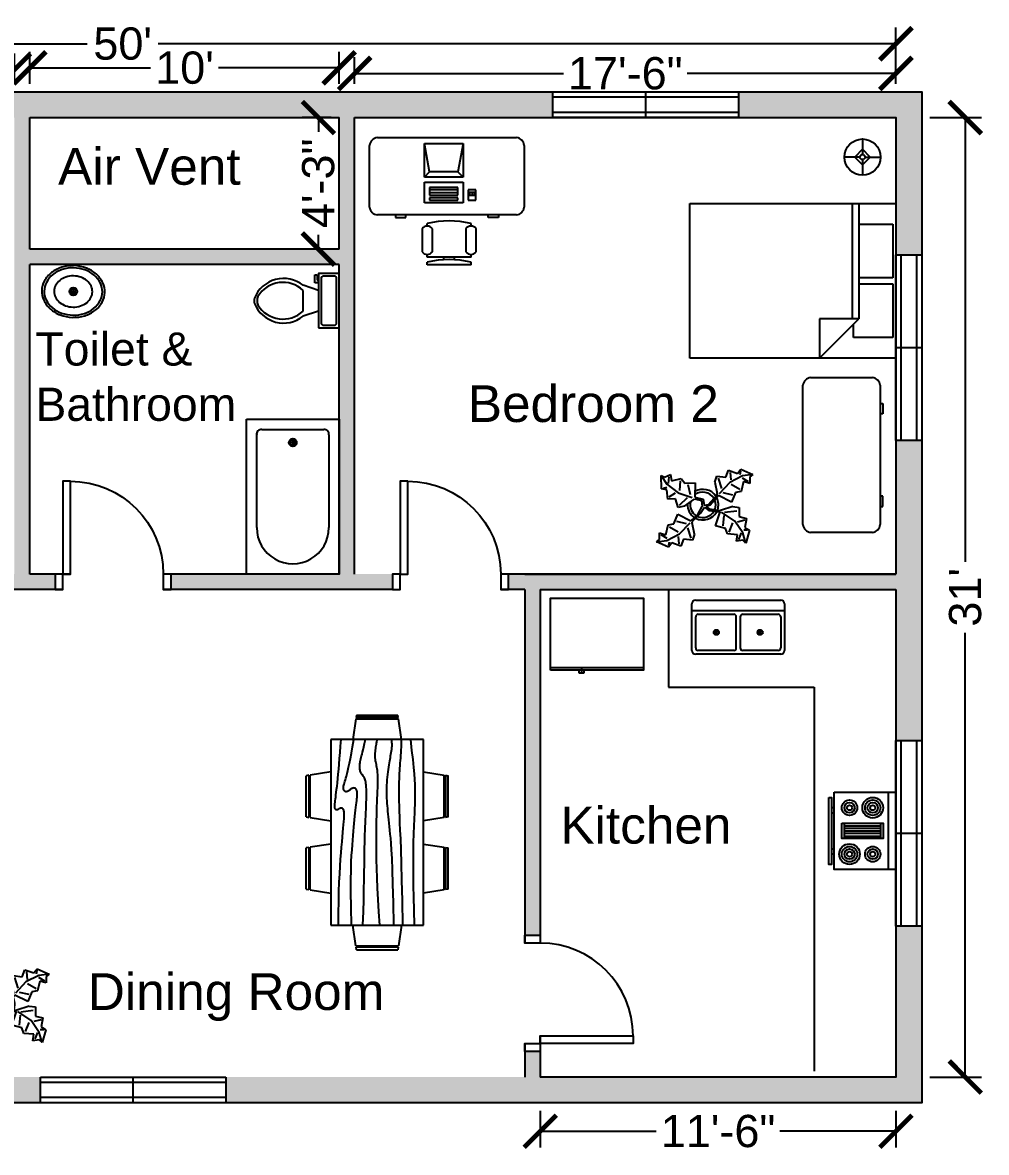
# Model space of a CAD drawing. Header units: inches. Extents: x -84 to 2750, y 0 to 2465.
# Drawn here: x 2013.2 to 2387.1, y 2026.7 to 2464.7 of the extents above; entities that cross this region are included whole.
import ezdxf

# ---------------------------------------------------------------- set-up
doc = ezdxf.new("R2010")
doc.units = ezdxf.units.IN
doc.header["$PDMODE"] = 1
for name, color, linetype in [('Blocks', 4, 'Continuous'), ('Dim', 11, 'Continuous'), ('Door', 200, 'Continuous'), ('Patches', 90, 'Continuous'), ('Text', 50, 'Continuous'), ('Windows', 30, 'Continuous')]:
    doc.layers.add(name, color=color, linetype=linetype)
doc.styles.get("Standard").update_dxf_attribs({"font": 'arial.ttf'})
doc.dimstyles.new('Dim', dxfattribs={"dimscale": 5, "dimtxt": 2.5, "dimasz": 2.5, "dimexe": 1.25, "dimexo": 0.625, "dimtad": 0, "dimlunit": 4, "dimtxsty": 'Standard', "dimblk": 'ARCHTICK', "dimcen": 2.5, "dimadec": 0, "dimazin": 0, "dimtfac": 1, "dimtmove": 0, "dimatfit": 3, "dimfxl": 1, "dimarcsym": 0})

# ---------------------------------------------------------------- blocks, each defined once
blk = doc.blocks.new('Bed - Queen')
at = {"linetype": 'Continuous'}
for p, q in [((0, -80.00003), (0, 0)), ((0, 0), (59.99999, 0)), ((59.99999, 0), (59.99999, -80.00003)), ((7.99999, -1.2), (28.79998, -1.2)), ((7.99999, -14.4), (7.99999, -1.2)), ((28.79998, -1.2), (28.79998, -14.4)), ((31.19999, -1.2), (51.99999, -1.2)), ((31.19999, -14.4), (31.19999, -1.2)), ((51.99999, -1.2), (51.99999, -16.4)), ((0, -14.4), (44.8, -14.4)), ((44.8, -16.8), (0, -16.8)), ((59.99999, -29.6), (44.8, -14.4)), ((44.8, -14.4), (44.8, -29.6)), ((51.99999, -16.4), (46.79936, -16.4)), ((44.8, -29.6), (59.99999, -29.6)), ((59.99999, -80.00003), (0, -80.00003))]:
    blk.add_line(p, q, dxfattribs=at)
blk = doc.blocks.new('Dining Set - 36 x 72 in.')
at = {"linetype": 'Continuous'}
for p, q in [((-22, 27.5), (-22.1562, 26.50042)), ((-5.8416, 26.5), (-22.1534, 26.5)), ((-22, 27.5), (-6, 27.5)), ((-5.8437, 26.49966), (-6, 27.5)), ((6, 27.5), (5.8438, 26.50042)), ((22.1584, 26.5), (5.8466, 26.5)), ((6, 27.5), (22, 27.5)), ((22.1563, 26.49966), (22, 27.5)), ((-22.2343, 26.00059), (-23.4847, 17.99762)), ((-22.2304, 26), (-5.7608, 26)), ((-4.5152, 17.99762), (-5.7655, 25.99926)), ((5.7657, 26.00059), (4.5153, 17.99762)), ((5.7696, 26), (22.2392, 26)), ((23.4848, 17.99762), (22.2345, 25.99926)), ((36, 18), (-36, 18)), ((-36, 18), (-36, -18)), ((36, -18), (36, 18)), ((-44.0006, 8.23428), (-35.9976, 9.48474)), ((44.0006, 8.23428), (35.9976, 9.48474)), ((-45.5, 8), (-44.5004, 8.15617)), ((-45.5, 8), (-45.5, -8)), ((-44.5, -8.15843), (-44.5, 8.15338)), ((-44, 8.23041), (-44, -8.23915)), ((44, 8.23041), (44, -8.23915)), ((44.5, -8.15843), (44.5, 8.15338)), ((45.5, 8), (44.5005, 8.15617)), ((45.5, 8), (45.5, -8)), ((-44.4997, -8.15631), (-45.5, -8)), ((-35.9976, -9.48476), (-43.9993, -8.2345)), ((35.9976, -9.48476), (43.9993, -8.2345)), ((44.4997, -8.15631), (45.5, -8)), ((-36, -18), (36, -18)), ((-22.2343, -26.0006), (-23.4847, -17.99762)), ((-4.5152, -17.99762), (-5.7655, -25.99928)), ((5.7657, -26.0006), (4.5153, -17.99762)), ((23.4848, -17.99762), (22.2345, -25.99928)), ((-22.2304, -26), (-5.7608, -26)), ((5.7696, -26), (22.2392, -26)), ((-22, -27.5), (-22.1562, -26.50044)), ((-5.8416, -26.5), (-22.1534, -26.5)), ((-22, -27.5), (-6, -27.5)), ((-5.8437, -26.49967), (-6, -27.5)), ((6, -27.5), (5.8438, -26.50044)), ((22.1584, -26.5), (5.8466, -26.5)), ((6, -27.5), (22, -27.5)), ((22.1563, -26.49967), (22, -27.5))]:
    blk.add_line(p, q, dxfattribs=at)
for points in [[(-36, 15), (-31.1772, 14.97754), (-26.8079, 14.91406), (-22.8538, 14.81543), (-19.276, 14.6875), (-16.0362, 14.53613), (-13.0957, 14.36718), (-10.4159, 14.18652), (-7.9583, 14), (-5.6904, 13.81315), (-3.6035, 13.63021), (-1.6954, 13.45508), (0.0365, 13.29166), (1.5945, 13.14388), (2.9811, 13.01562), (4.1988, 12.9108), (5.25, 12.83333), (6.1393, 12.78613), (6.8802, 12.76823), (7.4883, 12.77767), (7.9792, 12.8125), (8.3685, 12.87077), (8.6719, 12.95052), (8.9049, 13.0498), (9.0833, 13.16666), (9.2205, 13.29899), (9.3216, 13.44401), (9.3895, 13.59879), (9.4271, 13.76041), (9.4373, 13.92594), (9.4232, 14.09245), (9.3875, 14.257), (9.3333, 14.41666), (9.2638, 14.56917), (9.1836, 14.71484), (9.0975, 14.85465), (9.0104, 14.98958), (8.9272, 15.1206), (8.8529, 15.2487), (8.7922, 15.37483), (8.75, 15.5), (8.7305, 15.62467), (8.7344, 15.74739), (8.7617, 15.86621), (8.8125, 15.97916), (8.8867, 16.08431), (8.9844, 16.17968), (9.1055, 16.26334), (9.25, 16.33333), (9.4189, 16.38802), (9.6172, 16.42708), (9.8506, 16.45052), (10.125, 16.45833), (10.4463, 16.45052), (10.8203, 16.42708), (11.2529, 16.38802), (11.75, 16.33333), (12.3184, 16.26318), (12.9694, 16.17838), (13.7151, 16.07991), (14.5677, 15.96875), (15.5395, 15.84586), (16.6426, 15.71224), (17.8893, 15.56884), (19.2917, 15.41666), (20.859, 15.25667), (22.5879, 15.08984), (24.4721, 14.91715), (26.5052, 14.73958), (28.6809, 14.5581), (30.9929, 14.3737), (33.4347, 14.18733), (36, 14)], [(-36, 10), (-28.9766, 10.14274), (-23.1725, 10.20442), (-18.4241, 10.19775), (-14.5677, 10.13541), (-11.4399, 10.03011), (-8.877, 9.89453), (-6.7154, 9.74137), (-4.7917, 9.58333), (-2.9698, 9.43082), (-1.2246, 9.28515), (0.4415, 9.14534), (2.026, 9.01041), (3.5266, 8.87939), (4.9408, 8.7513), (6.266, 8.62516), (7.5, 8.5), (8.6411, 8.37549), (9.6914, 8.2539), (10.6538, 8.13818), (11.5312, 8.03125), (12.3267, 7.93603), (13.043, 7.85547), (13.6831, 7.79248), (14.25, 7.75), (14.7471, 7.7303), (15.1797, 7.73307), (15.5537, 7.75732), (15.875, 7.80208), (16.1494, 7.86637), (16.3828, 7.94922), (16.5811, 8.04964), (16.75, 8.16666), (16.8944, 8.29915), (17.0143, 8.44531), (17.1089, 8.60319), (17.1771, 8.77083), (17.218, 8.94629), (17.2305, 9.1276), (17.2137, 9.31282), (17.1667, 9.5), (17.0895, 9.6875), (16.987, 9.875), (16.8649, 10.0625), (16.7292, 10.25), (16.5856, 10.4375), (16.4401, 10.625), (16.2985, 10.8125), (16.1667, 11), (16.05, 11.18733), (15.9518, 11.3737), (15.8752, 11.5581), (15.8229, 11.73958), (15.798, 11.91715), (15.8034, 12.08984), (15.842, 12.25667), (15.9167, 12.41666), (16.0295, 12.56836), (16.1784, 12.70833), (16.3605, 12.83268), (16.5729, 12.9375), (16.8127, 13.01888), (17.0768, 13.07291), (17.3625, 13.0957), (17.6667, 13.08333), (17.9894, 13.03312), (18.3418, 12.94726), (18.7382, 12.82918), (19.1927, 12.68229), (19.7195, 12.51001), (20.3327, 12.31575), (21.0465, 12.10294), (21.875, 11.875), (22.8357, 11.63354), (23.959, 11.37304), (25.2786, 11.08618), (26.8282, 10.76562), (28.6414, 10.40405), (30.752, 9.99414), (33.1936, 9.52856), (36, 9)], [(-36, 5.5), (-30.7157, 5.3348), (-26.069, 5.20963), (-21.9946, 5.11767), (-18.4271, 5.05208), (-15.3009, 5.00602), (-12.5508, 4.97265), (-10.1112, 4.94515), (-7.9167, 4.91666), (-5.909, 4.88167), (-4.0586, 4.83984), (-2.3429, 4.79215), (-0.7396, 4.73958), (0.7739, 4.6831), (2.22, 4.6237), (3.6213, 4.56233), (5, 4.5), (6.373, 4.43782), (7.7344, 4.3776), (9.0723, 4.32129), (10.375, 4.27083), (11.6309, 4.22819), (12.8281, 4.19531), (13.9551, 4.17415), (15, 4.16666), (15.954, 4.17448), (16.819, 4.19791), (17.6001, 4.23698), (18.3021, 4.29166), (18.9299, 4.36198), (19.4883, 4.44791), (19.9823, 4.54948), (20.4167, 4.66666), (20.7969, 4.79899), (21.1302, 4.94401), (21.4245, 5.09879), (21.6875, 5.26041), (21.9271, 5.42594), (22.1511, 5.59245), (22.3672, 5.757), (22.5834, 5.91666), (22.8065, 6.06868), (23.0404, 6.21093), (23.2879, 6.34147), (23.5521, 6.45833), (23.8358, 6.55957), (24.142, 6.64323), (24.4735, 6.70735), (24.8334, 6.75), (25.2235, 6.76969), (25.642, 6.76692), (26.0858, 6.74267), (26.5521, 6.69791), (27.0379, 6.63362), (27.5404, 6.55078), (28.0565, 6.45036), (28.5834, 6.33333), (29.1242, 6.19987), (29.7071, 6.04687), (30.3661, 5.87044), (31.1354, 5.66666), (32.0493, 5.43164), (33.142, 5.16146), (34.4475, 4.85221), (36, 4.5)], [(-36, -1), (-30.7915, -0.6591), (-26.0195, -0.38216), (-21.6519, -0.16284), (-17.6563, 0.00521), (-14.0005, 0.12833), (-10.6523, 0.21289), (-7.5796, 0.26522), (-4.75, 0.29166), (-2.134, 0.29793), (0.2878, 0.28711), (2.5317, 0.26163), (4.6146, 0.22396), (6.5529, 0.17651), (8.3633, 0.12174), (10.0623, 0.06209), (11.6667, 0), (13.1899, -0.06201), (14.6341, -0.1211), (15.9982, -0.17432), (17.2813, -0.21875), (18.4823, -0.25147), (19.6003, -0.26953), (20.6343, -0.27002), (21.5834, -0.25), (22.4481, -0.20768), (23.2357, -0.14584), (23.9549, -0.06836), (24.6146, 0.02083), (25.2235, 0.11784), (25.7904, 0.21875), (26.3241, 0.31966), (26.8334, 0.41666), (27.3265, 0.50618), (27.8099, 0.58593), (28.2894, 0.65397), (28.7709, 0.70833), (29.2601, 0.74707), (29.763, 0.76823), (30.2855, 0.76985), (30.8334, 0.75), (31.4088, 0.70784), (31.9994, 0.64713), (32.589, 0.57275), (33.1615, 0.48958), (33.7008, 0.4025), (34.1908, 0.3164), (34.6153, 0.23616), (34.9584, 0.16666), (35.2099, 0.11165), (35.3848, 0.07031), (35.504, 0.04069), (35.5886, 0.02083), (35.6594, 0.00879), (35.7377, 0.0026), (35.8442, 0.00032), (36, 0)], [(-36, -6.5), (-27.1843, -6.31267), (-20.084, -6.1263), (-14.469, -5.9419), (-10.1094, -5.76042), (-6.7752, -5.58285), (-4.2363, -5.41016), (-2.2629, -5.24333), (-0.625, -5.08334), (0.8708, -4.93099), (2.2715, -4.78646), (3.5872, -4.64974), (4.8281, -4.52084), (6.0046, -4.39974), (7.127, -4.28646), (8.2053, -4.18099), (9.25, -4.08334), (10.2705, -3.99382), (11.2734, -3.91407), (12.2647, -3.84603), (13.25, -3.79167), (14.2354, -3.75293), (15.2266, -3.73177), (16.2295, -3.73015), (17.25, -3.75), (18.2912, -3.79248), (19.3451, -3.85547), (20.4009, -3.93604), (21.4479, -4.03125), (22.4754, -4.13819), (23.4727, -4.25391), (24.4289, -4.37549), (25.3334, -4.5), (26.1785, -4.62492), (26.9694, -4.74935), (27.7145, -4.87281), (28.4219, -4.99479), (29.1, -5.11483), (29.7572, -5.23242), (30.4016, -5.34709), (31.0417, -5.45834), (31.6837, -5.56437), (32.3262, -5.65821), (32.9658, -5.73153), (33.599, -5.77604), (34.2224, -5.78345), (34.8327, -5.74545), (35.4264, -5.65373), (36, -5.5)], [(-36, -10), (-26.4022, -9.81299), (-18.4675, -9.62891), (-11.9839, -9.45069), (-6.7396, -9.28125), (-2.5226, -9.12354), (0.8789, -8.98047), (3.6769, -8.85498), (6.0833, -8.75), (8.2767, -8.66765), (10.3021, -8.60677), (12.1712, -8.56543), (13.8958, -8.54167), (15.4876, -8.53353), (16.9583, -8.53907), (18.3197, -8.55632), (19.5834, -8.58334), (20.7616, -8.61841), (21.8685, -8.66081), (22.9188, -8.71004), (23.9271, -8.76563), (24.9081, -8.82707), (25.8763, -8.89388), (26.8465, -8.96558), (27.8334, -9.04167), (28.8474, -9.12118), (29.8828, -9.20117), (30.93, -9.27824), (31.9792, -9.34896), (33.0205, -9.40991), (34.0443, -9.45768), (35.0407, -9.48885), (36, -9.5)], [(-36, -14.5), (-30.0881, -14.33513), (-25.0332, -14.21224), (-20.7312, -14.12647), (-17.0781, -14.07292), (-13.97, -14.04671), (-11.3027, -14.04297), (-8.9724, -14.05681), (-6.875, -14.08334), (-4.9224, -14.11833), (-3.0905, -14.16016), (-1.3709, -14.20785), (0.2448, -14.26042), (1.7647, -14.3169), (3.1973, -14.3763), (4.5507, -14.43767), (5.8333, -14.5), (7.0554, -14.5621), (8.235, -14.62175), (9.3922, -14.67652), (10.5469, -14.72396), (11.7192, -14.76164), (12.929, -14.78711), (14.1965, -14.79794), (15.5417, -14.79167), (16.9933, -14.76424), (18.6152, -14.70508), (20.4804, -14.60197), (22.6615, -14.44271), (25.2312, -14.21509), (28.2624, -13.9069), (31.8277, -13.50594), (36, -13)]]:
    blk.add_lwpolyline(points, dxfattribs=at)
blk = doc.blocks.new('Lamp - Table')
at = {"linetype": 'Continuous'}
for p, q in [((0, 7), (0, 1)), ((-1, 0), (-7, 0)), ((0, 3), (-3, 0)), ((-3, 0), (0, -3)), ((3, 0), (0, 3)), ((0, -3), (3, 0)), ((1, 0), (7, 0)), ((0, -1), (0, -7))]:
    blk.add_line(p, q, dxfattribs=at)
for radius in [7, 1]:
    blk.add_circle((0, 0), radius, dxfattribs=at)
blk = doc.blocks.new('Plant - Rubber or Philodendron')
at = {"linetype": 'Continuous'}
for p, q in [((8.8871, 10.7908), (9.9809, 13.4933)), ((9.9809, 13.4933), (13.3837, 12.301)), ((13.3837, 12.301), (14.68, 13.9039)), ((14.5816, 13.2037), (14.3848, 11.8033)), ((14.68, 13.9039), (19.3848, 11.8146)), ((-16.2005, 11.4774), (-13.9899, 8.1064)), ((-16.2005, 11.4774), (-14.8639, 10.7964)), ((-16.0159, 6.3329), (-16.2005, 11.4774)), ((-14.8639, 10.7964), (-12.6195, 11.8975)), ((-13.3174, 8.325), (-13.0735, 11.0065)), ((-12.6195, 11.8975), (-12.1909, 9.4345)), ((-12.1909, 9.4345), (-8.3829, 10.3)), ((-8.8369, 9.409), (-9.0894, 5.6095)), ((-8.3829, 10.3), (-7.0549, 8.501)), ((4.6914, 8.8812), (5.3859, 11.2828)), ((4.6914, 8.8812), (5.5014, 4.4831)), ((5.3859, 11.2828), (8.8871, 10.7908)), ((5.9878, 10.4842), (7.1971, 6.3869)), ((10.3916, 8.7942), (6.2847, 4.4028)), ((15.3859, 11.3055), (10.3916, 8.7942)), ((10.5828, 12.6946), (10.8893, 9.7953)), ((15.7909, 9.1065), (14.8995, 5.3044)), ((15.2875, 10.6053), (17.5907, 9.2105)), ((19.3848, 11.8146), (15.3859, 11.3055)), ((18.1925, 8.4119), (15.7909, 9.1065)), ((19.3848, 11.8146), (18.1868, 10.9119)), ((18.1868, 10.9119), (18.1925, 8.4119)), ((-14.0069, 5.8704), (-16.0159, 6.3329)), ((-15.3434, 6.5514), (-13.9984, 6.9884)), ((-13.5868, 2.2894), (-14.0069, 5.8704)), ((-13.9899, 8.1064), (-9.5434, 4.7185)), ((-13.1329, 3.1804), (-10.6614, 4.727)), ((-9.5434, 4.7185), (-4.1917, 2.9888)), ((-7.0549, 8.501), (-3.0284, 8.6941)), ((-4.8529, 4.012), (-5.7184, 7.82)), ((-3.0284, 8.6941), (-3.0709, 3.1041)), ((5.4346, 3.9146), (5.5014, 4.4831)), ((7.7005, 4.8881), (11.5025, 3.9967)), ((14.2977, 6.1031), (10.9934, 7.9956)), ((12.7005, 4.8994), (11.1089, 1.1958)), ((14.8995, 5.3044), (12.7005, 4.8994)), ((-10.6784, 2.491), (-13.5868, 2.2894)), ((-9.5858, -0.8715), (-10.6784, 2.491)), ((-9.1318, 0.0195), (-5.9793, 2.9025)), ((-7.1228, -0.443), (-3.5248, 2.2131)), ((-3.5248, 2.2131), (-3.3011, 2.4355)), ((-3.3011, 2.4355), (-0.5306, 1.7947)), ((-3.0709, 3.1041), (0.0797, 2.3163)), ((-0.5306, 1.7947), (-0.2255, -0.5527)), ((-0.5306, 1.7947), (-0.5306, 1.7947)), ((0.0797, 2.3163), (0.4866, -0.031)), ((0.4866, -0.031), (2.1141, 0.2298)), ((2.1141, 0.2298), (5.4346, 3.9146)), ((6.1032, 3.6844), (2.8262, -0.031)), ((11.1089, 1.1958), (6.1032, 3.6844)), ((-11.3237, -7.2629), (-9.7321, -3.5593)), ((-9.7321, -3.5593), (-4.7264, -6.0479)), ((-7.1228, -0.443), (-9.5858, -0.8715)), ((-2.019, -3.6148), (-4.7264, -6.0479)), ((-4.0579, -6.2781), (-0.9375, -3.1608)), ((-2.019, -3.6148), (-0.2255, -0.5527)), ((-0.9375, -3.1608), (0.5883, -0.8135)), ((0.5883, -0.8135), (2.2447, -2.0916)), ((2.8262, -0.031), (1.3003, -0.5527)), ((1.3003, -0.5527), (2.4193, -1.4655)), ((2.2447, -2.0916), (6.7108, -2.6626)), ((2.4193, -1.4655), (6.895, -2.1175)), ((4.943, -7.9659), (6.7108, -2.6626)), ((11.6605, -0.5413), (6.895, -2.1175)), ((12.3677, -6.1981), (7.219, -2.6772)), ((8.125, -4.0768), (7.7715, -7.9659)), ((8.3544, -2.7453), (13.1973, -2.1704)), ((11.6605, -0.5413), (14.1354, -0.8948)), ((14.1354, -0.8948), (14.1354, -4.4304)), ((-14.4141, -11.4699), (-13.5228, -7.6679)), ((-13.5228, -7.6679), (-11.3237, -7.2629)), ((-12.921, -8.4665), (-9.6166, -10.359)), ((-6.3237, -7.2516), (-10.1257, -6.3602)), ((-9.0148, -11.1577), (-4.9047, -6.8122)), ((-4.611, -12.8477), (-5.8203, -8.7504)), ((-4.1246, -6.8466), (-4.0579, -6.2781)), ((-3.3146, -11.2447), (-4.1246, -6.8466)), ((8.8321, -9.0266), (4.943, -7.9659)), ((10.2463, -10.4408), (11.6605, -6.9053)), ((15.5496, -10.7943), (12.3677, -6.1981)), ((16.2567, -5.8446), (13.4283, -6.5517)), ((14.1354, -4.4304), (16.9638, -5.1375)), ((16.9638, -5.1375), (16.2567, -8.673)), ((16.2567, -8.673), (18.0245, -9.7337)), ((-16.8157, -10.7754), (-14.4141, -11.4699)), ((-16.8101, -13.2754), (-16.8157, -10.7754)), ((-13.9107, -12.9688), (-16.2139, -11.574)), ((-14.0091, -13.669), (-9.0148, -11.1577)), ((-9.206, -15.0581), (-9.5126, -12.1588)), ((-3.3146, -11.2447), (-4.0092, -13.6463)), ((9.5392, -11.1479), (8.8321, -9.0266)), ((13.4283, -11.5015), (9.5392, -11.1479)), ((13.0748, -13.9763), (13.4283, -11.5015)), ((14.8425, -10.7943), (13.7819, -13.2692)), ((16.6103, -14.6834), (15.5496, -10.7943)), ((17.3174, -9.7337), (15.9032, -9.7337)), ((18.0245, -9.7337), (16.6103, -14.6834)), ((-18.008, -14.1781), (-16.8101, -13.2754)), ((-18.008, -14.1781), (-14.0091, -13.669)), ((-13.3032, -16.2674), (-18.008, -14.1781)), ((-12.0069, -14.6645), (-13.3032, -16.2674)), ((-13.2048, -15.5672), (-13.008, -14.1668)), ((-8.6042, -15.8568), (-12.0069, -14.6645)), ((-7.5103, -13.1543), (-8.6042, -15.8568)), ((-4.0092, -13.6463), (-7.5103, -13.1543)), ((15.5496, -13.6228), (13.0748, -13.9763)), ((16.6103, -14.6834), (15.5496, -13.6228))]:
    blk.add_line(p, q, dxfattribs=at)
for centre, radius, start, end in [((0, 0), 6.1275, 34.37569, 120.1028), ((-0.0601, -0.2075), 5.2461, 33.82192, 124.9414), ((0.0308, 0.1664), 6, 178.6147, 235.1169), ((0.0308, 0.1664), 5, 168.1647, 238.6725), ((-0.2664, 0.1682), 5.2775, 338.4094, 20.03007), ((-0.098, 0.1364), 6.1288, 341.2017, 26.09184), ((-0.0234, 0.3825), 6.1492, 242.5812, 331.2714), ((-0.1102, 0.4886), 5.2883, 247.3711, 327.472)]:
    blk.add_arc(centre, radius, start, end, dxfattribs=at)
blk = doc.blocks.new('Bath Tub - 26 x 60 in.')
for p, q in [((9, -17), (9, -19)), ((8, -18), (10, -18))]:
    blk.add_line(p, q)
blk.add_lwpolyline([(0, -36), (0, 0), (60, 0), (60, -36)], close=True)
for points in [[(6, -4), (42, -4)], [(4, -30), (4, -6)], [(42, -32), (6, -32)]]:
    blk.add_lwpolyline(points)
for radius in [1.5, 1]:
    blk.add_circle((9, -18), radius)
for centre, radius, start, end in [((5.75, -5.75), 1.77, 81.8699, 188.1301), ((42, -18), 14, 270, 90), ((5.75, -30.25), 1.77, 171.8699, 278.1301)]:
    blk.add_arc(centre, radius, start, end)
blk = doc.blocks.new('Sink - Oval top')
for p, q in [((-1, 0), (1, 0)), ((0, 1), (0, -1))]:
    blk.add_line(p, q)
at = {"linetype": 'Continuous'}
for points in [[(-12.23, 0.39, 0.117634), (-11.46, -3.36, 0.104469), (-8.88, -6.8, 0.090016), (-5.08, -9.07, 0.08192), (-0.32, -10.02, 0.08192), (4.49, -9.38, 0.090016), (8.42, -7.36, 0.104469), (11.22, -4.09, 0.117634), (12.23, -0.39, 0.117634), (11.46, 3.36, 0.104469), (8.88, 6.8, 0.090016), (5.08, 9.07, 0.08192), (0.32, 10.02, 0.08192), (-4.49, 9.38, 0.090016), (-8.42, 7.36, 0.104469), (-11.22, 4.09, 0.117634)], [(-11.29, 0.16, 0.118622), (-10.52, -3.25, 0.104678), (-8.07, -6.36, 0.089562), (-4.54, -8.37, 0.081185), (-0.13, -9.15, 0.081185), (4.3, -8.49, 0.089562), (7.89, -6.58, 0.104678), (10.42, -3.55, 0.118622), (11.29, -0.16, 0.118622), (10.52, 3.25, 0.104678), (8.07, 6.36, 0.089562), (4.54, 8.37, 0.081185), (0.13, 9.15, 0.081185), (-4.3, 8.49, 0.089562), (-7.89, 6.58, 0.104678), (-10.42, 3.55, 0.118622)], [(-7.42, 0.08, 0.118283), (-6.91, -2.17, 0.104607), (-5.29, -4.21, 0.089718), (-2.97, -5.53, 0.081436), (-0.07, -6.04, 0.081436), (2.84, -5.59, 0.089718), (5.2, -4.33, 0.104607), (6.86, -2.32, 0.118283), (7.42, -0.08, 0.118283), (6.91, 2.17, 0.104607), (5.29, 4.21, 0.089718), (2.97, 5.53, 0.081436), (0.07, 6.04, 0.081436), (-2.84, 5.59, 0.089718), (-5.2, 4.33, 0.104607), (-6.86, 2.32, 0.118283)]]:
    blk.add_lwpolyline(points, format="xyb", close=True, dxfattribs=at)
for radius in [1.5, 1]:
    blk.add_circle((0, 0), radius)
blk = doc.blocks.new('Toilet - top')
for p, q in [((9.5, -6), (9.5, -2)), ((-10, -8.5), (-8, -8.5)), ((-10, -9.5), (-10, -8.5)), ((-8, -8.5), (-8, -8)), ((-7, -8), (-7, -9.5)), ((-4, -8), (-6, -14)), ((4, -8), (6, -14)), ((-7, -9.5), (-10, -9.5)), ((4, -14), (-4, -14))]:
    blk.add_line(p, q)
blk.add_lwpolyline([(10.5, -8), (10.5, 0), (-10.5, 0), (-10.5, -8)], close=True)
for points in [[(-9.5, -2), (-9.5, -6)], [(8.5, -1), (-8.5, -1)], [(-8.5, -7), (8.5, -7)]]:
    blk.add_lwpolyline(points)
for centre, radius, start, end in [((-8.62, -1.88), 0.884, 81.8699, 188.1301), ((8.62, -1.88), 0.884, 351.8699, 98.1301), ((-8.62, -6.12), 0.884, 171.8699, 278.1301), ((8.62, -6.12), 0.884, 261.8699, 8.1301), ((3.52, -21.58), 12.17, 141.4691, 247.9714), ((4.2, -21.82), 11.33, 136.3677, 238.9468), ((-3.52, -21.58), 12.17, 292.0284, 38.5307), ((-4.2, -21.82), 11.33, 301.053, 43.6321), ((0, -27.88), 4, 245.7318, 294.2682), ((0, -29), 4, 254.8605, 285.1395)]:
    blk.add_arc(centre, radius, start, end)
blk = doc.blocks.new('Sink-double - 36 in top')
for p, q in [((-18, -4), (18, -4)), ((-0.75, -18.5), (-0.75, -6.5)), ((0.75, -6.5), (0.75, -18.5))]:
    blk.add_line(p, q)
for points in [[(-16.5, 0), (16.5, 0)], [(-18, -19.5), (-18, -1.5)], [(18, -1.5), (18, -19.5)], [(-16.5, -18.5), (-16.5, -6.5)], [(-15.5, -5.5), (-1.75, -5.5)], [(1.75, -5.5), (15.5, -5.5)], [(16.5, -6.5), (16.5, -18.5)], [(16.5, -21), (-16.5, -21)], [(-1.75, -19.5), (-15.5, -19.5)], [(15.5, -19.5), (1.75, -19.5)]]:
    blk.add_lwpolyline(points)
for centre, radius in [((-8.5, -12.5), 1), ((-8.5, -12.5), 0.5), ((8.5, -12.5), 1), ((8.5, -12.5), 0.5)]:
    blk.add_circle(centre, radius)
for centre, radius, start, end in [((-16.5, -1.5), 1.5, 90, 180), ((16.5, -1.5), 1.5, 0, 90), ((-15.5, -6.5), 1, 90, 180), ((-1.75, -6.5), 1, 0, 90), ((1.75, -6.5), 1, 90, 180), ((15.5, -6.5), 1, 0, 90), ((-16.5, -19.5), 1.5, 180, 270), ((-15.5, -18.5), 1, 180, 270), ((-1.75, -18.5), 1, 270, 0), ((1.75, -18.5), 1, 180, 270), ((15.5, -18.5), 1, 270, 0), ((16.5, -19.5), 1.5, 270, 0)]:
    blk.add_arc(centre, radius, start, end)
blk = doc.blocks.new('Range-Oven - 30 in top')
for p, q in [((0, -3), (30, -3)), ((12, -6), (18, -6)), ((13, -20), (13, -6)), ((14, -6), (14, -20)), ((15, -20), (15, -6)), ((16, -6), (16, -20)), ((17, -20), (17, -6)), ((18, -20), (12, -20)), ((6, -24), (6, -25)), ((8, -25), (8, -24)), ((22, -25), (22, -24)), ((24, -24), (24, -25))]:
    blk.add_line(p, q)
for points in [[(0, -24), (0, 0), (30, 0), (30, -24)], [(12, -21), (12, -5), (18, -5), (18, -21)], [(2, -26), (2, -25), (28, -25), (28, -26)]]:
    blk.add_lwpolyline(points, close=True)
for centre, radius in [((6, -9), 4), ((6, -9), 3), ((6, -9), 2), ((6, -9), 1), ((24, -9), 3), ((24, -9), 2), ((24, -9), 1), ((6, -18), 3), ((6, -18), 2), ((6, -18), 1), ((24, -18), 4), ((24, -18), 3), ((24, -18), 2), ((24, -18), 1)]:
    blk.add_circle(centre, radius)
blk = doc.blocks.new('Refrigerator-2 door - 36 in top')
for p, q in [((0, -26.999999), (36, -26.999999)), ((11, -27.999999), (11, -28.999999)), ((11, -28.999999), (13, -28.999999)), ((12, -26.999999), (12, -28.999999)), ((13, -28.999999), (13, -27.999999))]:
    blk.add_line(p, q)
blk.add_lwpolyline([(0, -27.999999), (0, 0), (36, 0), (36, -27.999999)], close=True)
blk = doc.blocks.new('Desk - 30 x 60 in.')
at = {"linetype": 'Continuous'}
for p, q in [((-26.999995, 0), (26.999995, 0)), ((-29.999995, -27), (-29.999995, -3)), ((29.999995, -3), (29.999995, -27)), ((26.999995, -30), (-26.999995, -30)), ((-20.000005, -30), (-20.000005, -31)), ((-16.000005, -31), (-16.000005, -30)), ((15.999995, -31), (15.999995, -30)), ((19.999995, -30), (19.999995, -31)), ((-20.000005, -31), (-16.000005, -31)), ((19.999995, -31), (15.999995, -31))]:
    blk.add_line(p, q, dxfattribs=at)
for centre, start, end in [((-26.499995, -3.5), 98.1301, 171.8699), ((26.499995, -3.5), 8.130102, 81.8699), ((-26.499995, -26.5), 188.1301, 261.8699), ((26.499995, -26.5), 278.1301, 351.8699)]:
    blk.add_arc(centre, 3.535534, start, end, dxfattribs=at)
blk = doc.blocks.new('Big Window')
at = {"layer": 'Windows'}
for p, q in [((-72, 10), (0, 10)), ((-72, 0), (-72, 10)), ((-36, 10), (-36, 0)), ((0, 10), (0, 0)), ((-72, 8), (0, 8)), ((0, 2), (-72, 2)), ((0, 0), (-72, 0))]:
    blk.add_line(p, q, dxfattribs=at)
blk = doc.blocks.new('Door 2')
at = {"layer": 'Door'}
for points in [[(-6, 42), (-3, 42), (-3, 6), (-6, 6)], [(-45, 6), (-42, 6), (-42, 0), (-45, 0)], [(-3, 6), (0, 6), (0, 0), (-3, 0)]]:
    blk.add_lwpolyline(points, close=True, dxfattribs=at)
blk.add_arc((-6, 6), 36, 90, 180, dxfattribs=at)
blk = doc.blocks.new('_ArchTick')
at = {"color": 0, "linetype": 'ByBlock', "const_width": 0.15}
blk.add_lwpolyline([(-0.5, -0.5), (0.5, 0.5)], dxfattribs=at)
blk = doc.blocks.new('*D31')
at = {"layer": 'Defpoints', "color": 0, "transparency": 16777216}
for p in [(2351.98, 2456.54), (1751.98, 2437.93), (2351.98, 2437.93)]:
    blk.add_point(p, dxfattribs=at)
at = {"layer": 'Dim', "color": 0, "lineweight": -2, "transparency": 16777216}
for p, q in [((1751.98, 2441.05), (1751.98, 2462.79)), ((2351.98, 2441.05), (2351.98, 2462.79)), ((1751.98, 2456.54), (2038.25, 2456.54)), ((2351.98, 2456.54), (2065.71, 2456.54))]:
    blk.add_line(p, q, dxfattribs=at)
at = {"layer": 'Dim', "color": 0, "lineweight": -2, "transparency": 16777216, "xscale": 12.5, "yscale": 12.5, "zscale": 12.5, "rotation": 180}
blk.add_blockref('_ArchTick', (1751.98, 2456.54), dxfattribs=at)
at = {"layer": 'Dim', "color": 0, "lineweight": -2, "transparency": 16777216, "xscale": 12.5, "yscale": 12.5, "zscale": 12.5}
blk.add_blockref('_ArchTick', (2351.98, 2456.54), dxfattribs=at)
at = {"layer": 'Dim', "color": 0, "transparency": 16777216, "insert": (2051.98, 2456.54), "char_height": 12.5, "attachment_point": 5}
blk.add_mtext("50'", dxfattribs=at)
blk = doc.blocks.new('*D32')
at = {"layer": 'Defpoints', "color": 0, "transparency": 16777216}
for p in [(2009.98, 2446.46), (1751.98, 2437.93), (2009.98, 2437.93)]:
    blk.add_point(p, dxfattribs=at)
at = {"layer": 'Dim', "color": 0, "lineweight": -2, "transparency": 16777216}
for p, q in [((1751.98, 2441.05), (1751.98, 2452.71)), ((2009.98, 2441.05), (2009.98, 2452.71)), ((1751.98, 2446.46), (1856.28, 2446.46)), ((2009.98, 2446.46), (1905.68, 2446.46))]:
    blk.add_line(p, q, dxfattribs=at)
at = {"layer": 'Dim', "color": 0, "lineweight": -2, "transparency": 16777216, "xscale": 12.5, "yscale": 12.5, "zscale": 12.5, "rotation": 180}
blk.add_blockref('_ArchTick', (1751.98, 2446.46), dxfattribs=at)
at = {"layer": 'Dim', "color": 0, "lineweight": -2, "transparency": 16777216, "xscale": 12.5, "yscale": 12.5, "zscale": 12.5}
blk.add_blockref('_ArchTick', (2009.98, 2446.46), dxfattribs=at)
at = {"layer": 'Dim', "color": 0, "transparency": 16777216, "insert": (1880.98, 2446.46), "char_height": 12.5, "attachment_point": 5}
blk.add_mtext('21\'-6"', dxfattribs=at)
blk = doc.blocks.new('*D33')
at = {"layer": 'Defpoints', "color": 0, "transparency": 16777216}
for p in [(2135.98, 2447.2), (2015.98, 2437.93), (2135.98, 2437.93)]:
    blk.add_point(p, dxfattribs=at)
at = {"layer": 'Dim', "color": 0, "lineweight": -2, "transparency": 16777216}
for p, q in [((2015.98, 2441.05), (2015.98, 2453.45)), ((2135.98, 2441.05), (2135.98, 2453.45)), ((2015.98, 2447.2), (2062.84, 2447.2)), ((2135.98, 2447.2), (2089.12, 2447.2))]:
    blk.add_line(p, q, dxfattribs=at)
at = {"layer": 'Dim', "color": 0, "lineweight": -2, "transparency": 16777216, "xscale": 12.5, "yscale": 12.5, "zscale": 12.5, "rotation": 180}
blk.add_blockref('_ArchTick', (2015.98, 2447.2), dxfattribs=at)
at = {"layer": 'Dim', "color": 0, "lineweight": -2, "transparency": 16777216, "xscale": 12.5, "yscale": 12.5, "zscale": 12.5}
blk.add_blockref('_ArchTick', (2135.98, 2447.2), dxfattribs=at)
at = {"layer": 'Dim', "color": 0, "transparency": 16777216, "insert": (2075.98, 2447.2), "char_height": 12.5, "attachment_point": 5}
blk.add_mtext("10'", dxfattribs=at)
blk = doc.blocks.new('*D34')
at = {"layer": 'Defpoints', "color": 0, "transparency": 16777216}
for p in [(2351.98, 2445.03), (2141.98, 2437.93), (2351.98, 2437.93)]:
    blk.add_point(p, dxfattribs=at)
at = {"layer": 'Dim', "color": 0, "lineweight": -2, "transparency": 16777216}
for p, q in [((2141.98, 2441.05), (2141.98, 2451.28)), ((2351.98, 2441.05), (2351.98, 2451.28)), ((2141.98, 2445.03), (2222.97, 2445.03)), ((2351.98, 2445.03), (2270.99, 2445.03))]:
    blk.add_line(p, q, dxfattribs=at)
at = {"layer": 'Dim', "color": 0, "lineweight": -2, "transparency": 16777216, "xscale": 12.5, "yscale": 12.5, "zscale": 12.5, "rotation": 180}
blk.add_blockref('_ArchTick', (2141.98, 2445.03), dxfattribs=at)
at = {"layer": 'Dim', "color": 0, "lineweight": -2, "transparency": 16777216, "xscale": 12.5, "yscale": 12.5, "zscale": 12.5}
blk.add_blockref('_ArchTick', (2351.98, 2445.03), dxfattribs=at)
at = {"layer": 'Dim', "color": 0, "transparency": 16777216, "insert": (2246.98, 2445.03), "char_height": 12.5, "attachment_point": 5}
blk.add_mtext('17\'-6"', dxfattribs=at)
blk = doc.blocks.new('*D35')
at = {"layer": 'Defpoints', "color": 0, "transparency": 16777216}
for p in [(2361.98, 2427.93), (2361.98, 2055.93), (2378.88, 2055.93)]:
    blk.add_point(p, dxfattribs=at)
at = {"layer": 'Dim', "color": 0, "lineweight": -2, "transparency": 16777216}
for p, q in [((2365.1, 2427.93), (2385.13, 2427.93)), ((2378.88, 2427.93), (2378.88, 2255.66)), ((2378.88, 2055.93), (2378.88, 2228.2)), ((2365.1, 2055.93), (2385.13, 2055.93))]:
    blk.add_line(p, q, dxfattribs=at)
at = {"layer": 'Dim', "color": 0, "lineweight": -2, "transparency": 16777216, "xscale": 12.5, "yscale": 12.5, "zscale": 12.5}
for p, rotation in [((2378.88, 2427.93), 90), ((2378.88, 2055.93), 270)]:
    blk.add_blockref('_ArchTick', p, dxfattribs=dict(at, rotation=rotation))
at = {"layer": 'Dim', "color": 0, "transparency": 16777216, "insert": (2378.88, 2241.93), "char_height": 12.5, "attachment_point": 5, "rotation": 90}
blk.add_mtext("31'", dxfattribs=at)
blk = doc.blocks.new('*D36')
at = {"layer": 'Defpoints', "color": 0, "transparency": 16777216}
for p in [(2213.98, 2045.93), (2351.98, 2045.93), (2213.98, 2034.91)]:
    blk.add_point(p, dxfattribs=at)
at = {"layer": 'Dim', "color": 0, "lineweight": -2, "transparency": 16777216}
for p, q in [((2213.98, 2042.8), (2213.98, 2028.66)), ((2351.98, 2042.8), (2351.98, 2028.66)), ((2213.98, 2034.91), (2258.97, 2034.91)), ((2351.98, 2034.91), (2306.99, 2034.91))]:
    blk.add_line(p, q, dxfattribs=at)
at = {"layer": 'Dim', "color": 0, "lineweight": -2, "transparency": 16777216, "xscale": 12.5, "yscale": 12.5, "zscale": 12.5, "rotation": 180}
blk.add_blockref('_ArchTick', (2213.98, 2034.91), dxfattribs=at)
at = {"layer": 'Dim', "color": 0, "lineweight": -2, "transparency": 16777216, "xscale": 12.5, "yscale": 12.5, "zscale": 12.5}
blk.add_blockref('_ArchTick', (2351.98, 2034.91), dxfattribs=at)
at = {"layer": 'Dim', "color": 0, "transparency": 16777216, "insert": (2282.98, 2034.91), "char_height": 12.5, "attachment_point": 5}
blk.add_mtext('11\'-6"', dxfattribs=at)
blk = doc.blocks.new('*D37')
at = {"layer": 'Defpoints', "color": 0, "transparency": 16777216}
for p in [(2135.98, 2427.93), (2127.9, 2376.93), (2135.98, 2376.93)]:
    blk.add_point(p, dxfattribs=at)
at = {"layer": 'Dim', "color": 0, "lineweight": -2, "transparency": 16777216}
for p, q in [((2132.85, 2427.93), (2121.65, 2427.93)), ((2127.9, 2427.93), (2127.9, 2422.42)), ((2127.9, 2376.93), (2127.9, 2382.44)), ((2132.85, 2376.93), (2121.65, 2376.93))]:
    blk.add_line(p, q, dxfattribs=at)
at = {"layer": 'Dim', "color": 0, "lineweight": -2, "transparency": 16777216, "xscale": 12.5, "yscale": 12.5, "zscale": 12.5}
for p, rotation in [((2127.9, 2427.93), 90), ((2127.9, 2376.93), 270)]:
    blk.add_blockref('_ArchTick', p, dxfattribs=dict(at, rotation=rotation))
at = {"layer": 'Dim', "color": 0, "transparency": 16777216, "insert": (2127.9, 2402.43), "char_height": 12.5, "attachment_point": 5, "rotation": 90}
blk.add_mtext('4\'-3"', dxfattribs=at)
blk = doc.blocks.new('Chair - Desk')
at = {"linetype": 'Continuous'}
for p, q in [((-8.5, 0), (-8.5, -1)), ((-8.5, 0), (8.5, 0)), ((8.5, 0), (8.5, -1)), ((-8.5, -3), (-8.5, -4)), ((-8.5, -3), (8.5, -3)), ((-2, -3), (-2, -1.9355)), ((2, -1.9576), (2, -3)), ((8.5, -3), (8.5, -4)), ((-10.5, -5), (-10.5, -14)), ((-6.5, -14), (-6.5, -5)), ((6.5, -5), (6.5, -14)), ((10.5, -14), (10.5, -5)), ((-8.5, -15), (-8.5, -16)), ((8.5, -15), (8.5, -16))]:
    blk.add_line(p, q, dxfattribs=at)
for centre, radius, start, end in [((-8.5, -6.5), 2.5, 36.8699, 143.1301), ((0, 34.625), 36.625, 256.5803, 283.4197), ((8.5, -6.5), 2.5, 36.8699, 143.1301), ((-8.5, -12.5), 2.5, 216.8699, 323.1301), ((0, 19.625), 36.625, 256.5803, 283.4197), ((8.5, -12.5), 2.5, 216.8699, 323.1301)]:
    blk.add_arc(centre, radius, start, end, dxfattribs=at)
blk = doc.blocks.new('Computer Terminal')
at = {"linetype": 'Continuous'}
for p, q in [((-10, 11.5), (5, 11.5)), ((-8, 0.5), (-10, 11.5)), ((-10, -1.5), (-10, 11.5)), ((5, 11.5), (3, 0.5)), ((5, 11.5), (5, -1.5)), ((-10, -1.5), (-8, 0.5)), ((3, 0.5), (-8, 0.5)), ((3, 0.5), (5, -1.5)), ((5, -1.5), (-10, -1.5)), ((-10, -11.5), (-10, -3.5)), ((-10, -3.5), (5, -3.5)), ((5, -3.5), (5, -11.5)), ((-8, -5.5), (-8, -8.5)), ((3, -5.5), (-8, -5.5)), ((3, -6.5), (-8, -6.5)), ((-8, -7.5), (3, -7.5)), ((-8, -8.5), (3, -8.5)), ((3, -8.5), (3, -5.5)), ((10, -6.5), (7, -6.5)), ((7, -6.5), (7, -10.5)), ((9.5, -7.5), (7.5, -7.5)), ((7.5, -7.5), (7.5, -8.5)), ((7.5, -8.5), (9.5, -8.5)), ((8.5, -7.5), (8.5, -8.5)), ((9.5, -8.5), (9.5, -7.5)), ((10, -10.5), (10, -6.5)), ((5, -11.5), (-10, -11.5)), ((-8, -9.5), (-8, -10.5)), ((3, -9.5), (-8, -9.5)), ((-8, -10.5), (3, -10.5)), ((3, -10.5), (3, -9.5)), ((7, -10.5), (10, -10.5))]:
    blk.add_line(p, q, dxfattribs=at)

msp = doc.modelspace()

# ---------------------------------------------------------------- hatches: boundary and pattern name
at = {"layer": 'Patches'}
h = msp.add_hatch(color=256, dxfattribs=at)
h.dxf.hatch_style = 1
h.paths.add_polyline_path([(1751.98, 2427.929), (2009.98, 2427.929), (2009.98, 2250.929), (1944.439, 2250.929), (1944.439, 2244.929), (2015.98, 2244.929), (2025.738, 2244.929), (2025.738, 2250.929), (2015.98, 2250.929), (2015.98, 2370.929), (2135.98, 2370.929), (2135.98, 2250.929), (2099.98, 2250.929), (2070.9, 2250.929), (2070.9, 2244.929), (2135.98, 2244.929), (2156.651, 2244.929), (2156.651, 2250.929), (2141.98, 2250.929), (2141.98, 2427.929), (2218.916, 2427.929), (2218.916, 2437.929), (1741.98, 2437.929), (1741.98, 2389.857), (1751.98, 2389.857)])
h.paths.add_polyline_path([(2015.98, 2427.929), (2135.98, 2427.929), (2135.98, 2376.929), (2015.98, 2376.929)], flags=16)
h.paths.add_polyline_path([(1751.98, 2317.857), (1741.98, 2317.857), (1741.98, 2045.929), (1847.502, 2045.929), (1847.502, 2051.929), (1850.502, 2051.929), (1850.502, 2055.929), (1751.98, 2055.929), (1751.98, 2143.644, -0.0593922), (1751.98, 2158.085), (1751.98, 2244.929), (1763.768, 2244.929), (1763.768, 2250.929), (1751.98, 2250.929)])
h.paths.add_polyline_path([(1884.439, 2250.929), (1808.929, 2250.929), (1808.929, 2244.929), (1884.439, 2244.929)], flags=17)
h.paths.add_polyline_path([(2361.98, 2437.929), (2290.916, 2437.929), (2290.916, 2427.929), (2351.98, 2427.929), (2351.98, 2374.756), (2361.98, 2374.756)])
h.paths.add_polyline_path([(2361.98, 2302.756), (2351.98, 2302.756), (2351.98, 2250.929), (2207.98, 2250.929), (2201.812, 2250.929), (2201.812, 2244.929), (2207.98, 2244.929), (2207.98, 2111.038), (2213.98, 2111.038), (2213.98, 2244.929), (2351.98, 2244.929), (2351.98, 2186.429), (2361.98, 2186.429)])
h.paths.add_polyline_path([(2361.98, 2114.429), (2351.98, 2114.429), (2351.98, 2055.929), (2213.98, 2055.929), (2213.98, 2065.877), (2207.98, 2065.877), (2207.98, 2055.929), (2092.048, 2055.929), (2092.048, 2045.929), (2361.98, 2045.929)])
h.paths.add_polyline_path([(2020.048, 2055.929), (1928.502, 2055.929), (1928.502, 2051.929), (1931.502, 2051.929), (1931.502, 2045.929), (2020.048, 2045.929)])

# ---------------------------------------------------------------- linework, layer by layer
for p, q in [((2015.98, 2376.929), (2015.98, 2427.929)), ((2135.98, 2376.929), (2135.98, 2427.929)), ((2141.98, 2250.929), (2141.98, 2427.929)), ((2135.98, 2376.929), (2015.98, 2376.929)), ((2015.98, 2250.929), (2015.98, 2370.929)), ((2135.98, 2370.929), (2015.98, 2370.929)), ((2135.98, 2250.929), (2135.98, 2370.929)), ((2031.738, 2250.929), (2015.98, 2250.929)), ((2135.98, 2250.929), (2067.738, 2250.929)), ((2157.323, 2250.929), (2156.724, 2250.929)), ((2207.98, 2250.929), (2198.651, 2250.929)), ((2351.98, 2250.929), (2207.98, 2250.929)), ((2207.98, 2250.929), (2351.98, 2250.929)), ((2015.98, 2244.929), (1805.929, 2244.929)), ((2028.738, 2244.929), (2015.98, 2244.929)), ((2135.98, 2244.929), (2067.9, 2244.929)), ((2156.724, 2244.929), (2135.98, 2244.929)), ((2207.98, 2244.929), (2198.812, 2244.929)), ((2207.98, 2244.929), (2207.98, 2108.038)), ((2213.98, 2244.929), (2351.98, 2244.929)), ((2213.98, 2244.929), (2213.98, 2107.877)), ((2207.98, 2068.877), (2207.98, 2055.929)), ((2213.98, 2071.877), (2213.98, 2055.929))]:
    msp.add_line(p, q)
for points in [[(1850.502, 2045.929), (1741.98, 2045.929), (1741.98, 2437.929), (2361.98, 2437.929), (2361.98, 2045.929), (1928.502, 2045.929)], [(2015.98, 2427.929), (2135.98, 2427.929)], [(2141.98, 2427.929), (2351.98, 2427.929), (2351.98, 2250.929)], [(2351.98, 2244.929), (2351.98, 2055.929), (2213.98, 2055.929)]]:
    msp.add_lwpolyline(points)
at = {"layer": 'Blocks'}
for p, q in [((2263.796, 2244.929), (2263.796, 2207.022)), ((2263.796, 2207.022), (2320.3, 2207.022)), ((2320.3, 2207.022), (2320.3, 2058.255))]:
    msp.add_line(p, q, dxfattribs=at)

# ---------------------------------------------------------------- block references
for name, p, rotation in [('Big Window', (2218.916, 2437.929), 180), ('Bed - Queen', (2351.98, 2394.628), 270), ('Chair - Desk', (2178.625, 2370.84), 180), ('Big Window', (2361.98, 2374.756), 89.99999999999997), ('Toilet - top', (2135.98, 2356.91), 270), ('Desk - 30 x 60 in.', (2315.897, 2297.108), 89.99999999999999), ('Bath Tub - 26 x 60 in.', (2135.98, 2310.929), 270), ('Dining Set - 36 x 72 in.', (2150.715, 2150.759), 90), ('Big Window', (2361.98, 2186.429), 89.99999999999997), ('Range-Oven - 30 in top', (2351.98, 2166.345), 270), ('Big Window', (2020.048, 2055.929), 179.9999999999999)]:
    msp.add_blockref(name, p, dxfattribs=dict(at, rotation=rotation))
for name, p in [('Desk - 30 x 60 in.', (2177.791, 2420.151)), ('Lamp - Table', (2339.009, 2412.622)), ('Computer Terminal', (2179.048, 2406.341)), ('Sink - Oval top', (2032.816, 2360.486)), ('Plant - Rubber or Philodendron', (2277.088, 2277.661)), ('Refrigerator-2 door - 36 in top', (2218.012, 2241.65)), ('Sink-double - 36 in top', (2290.788, 2240.828)), ('Plant - Rubber or Philodendron', (2004.085, 2084.003))]:
    msp.add_blockref(name, p, dxfattribs=at)
at = {"layer": 'Door', "xscale": -1}
for p in [(2025.738, 2244.929), (2156.65, 2244.929)]:
    msp.add_blockref('Door 2', p, dxfattribs=at)
at = {"layer": 'Door', "rotation": 270}
msp.add_blockref('Door 2', (2207.98, 2065.877), dxfattribs=at)

# ---------------------------------------------------------------- texts
at = {"layer": 'Text', "attachment_point": 1}
for s, width, gutter_width, heights, insert, char_height in [('Air Vent', 120.40738, 71.26, [14.544], (2026.913, 2416.132), 14.252), ('Toilet &^JBathroom', 108.69971, 64.331, [0], (2018.134, 2344.645), 12.86625), ('Bedroom 2', 120.40738, 71.26, [14.544], (2185.882, 2324.144), 14.252), ('Kitchen', 120.40738, 71.26, [14.544], (2221.775, 2160.689), 14.252), ('Dining Room', 120.40738, 71.26, [14.544], (2038.452, 2096.181), 14.25203)]:
    msp.add_mtext_dynamic_manual_height_columns(s, width=width, gutter_width=gutter_width, heights=heights, dxfattribs=dict(at, insert=insert, char_height=char_height))

# ---------------------------------------------------------------- dimensions: what is measured, and where the dimension line sits
at = {"layer": 'Dim'}
for base, p1, p2, picture, middle in [((2351.98, 2456.541), (1751.98, 2437.929), (2351.98, 2437.929), '*D31', (2051.98, 2456.541)), ((2009.98, 2446.46), (1751.98, 2437.929), (2009.98, 2437.929), '*D32', (1880.98, 2446.46)), ((2135.98, 2447.197), (2015.98, 2437.929), (2135.98, 2437.929), '*D33', (2075.98, 2447.197)), ((2351.98, 2445.033), (2141.98, 2437.929), (2351.98, 2437.929), '*D34', (2246.98, 2445.033)), ((2213.98, 2034.908), (2351.98, 2045.929), (2213.98, 2045.929), '*D36', (2282.98, 2034.908))]:
    dim = msp.add_linear_dim(base=base, p1=p1, p2=p2, dimstyle='Dim', dxfattribs=at)
    dim.commit()
    dim.dimension.update_dxf_attribs({"geometry": picture, "text_midpoint": middle})
for base, p1, p2, picture, middle in [((2127.902, 2376.929), (2135.98, 2427.929), (2135.98, 2376.929), '*D37', (2127.902, 2402.429)), ((2378.883, 2055.929), (2361.98, 2427.929), (2361.98, 2055.929), '*D35', (2378.883, 2241.929))]:
    dim = msp.add_linear_dim(base=base, p1=p1, p2=p2, angle=90, dimstyle='Dim', dxfattribs=at)
    dim.commit()
    dim.dimension.update_dxf_attribs({"geometry": picture, "text_midpoint": middle})

doc.saveas('drawing.dxf')
